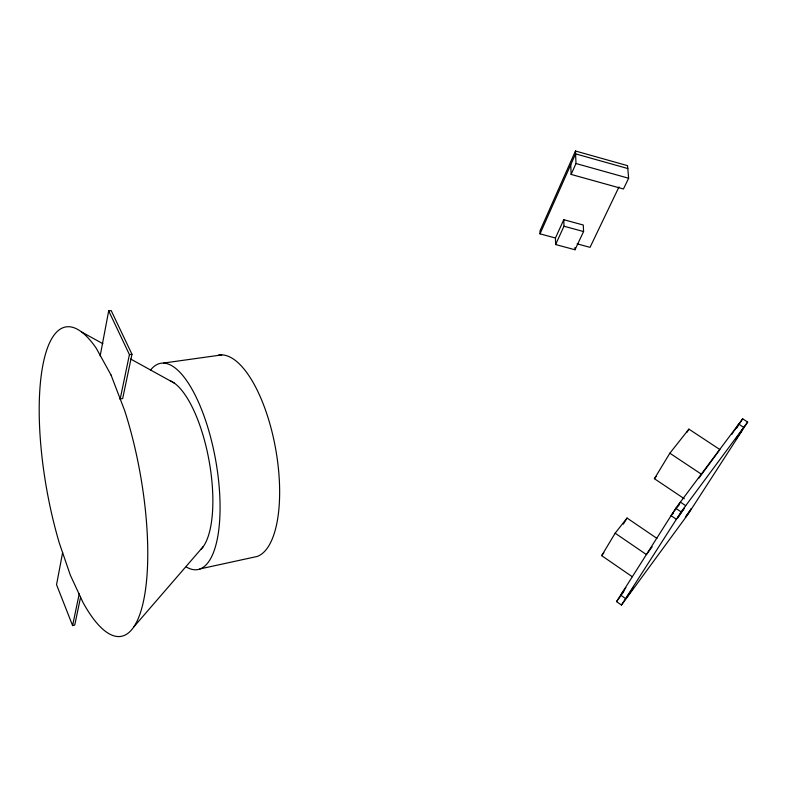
<?xml version="1.0" encoding="UTF-8"?>
<svg xmlns="http://www.w3.org/2000/svg" width="787" height="787" viewBox="0 0 787 787"><rect width="100%" height="100%" fill="white"/><g stroke="black" fill="none" stroke-linecap="round" stroke-linejoin="round"><path stroke-width="1.18" d="M62.635 552.504L56.546 584.702L72.601 625.586L74.726 625.104L80.589 597.176M100.175 355.852L108.685 310.885L111.183 310.59L131.97 354.268L122.664 398.556L120.195 398.93M72.601 625.586L79.212 593.831M120.126 399.265L129.432 354.603L108.685 310.885M570.752 164.739L571.126 174.419L623.452 188.978L628.636 178.246L627.564 165.663L575.464 151.006L539.98 230.935L540.02 233.847L555.445 238.008L555.612 244.541L575.002 249.754L583.58 231.545L583.275 225.023L563.777 219.711L555.445 238.008M540.02 233.847L575.582 153.868L627.81 168.546M571.126 174.419L575.995 163.519L575.464 151.006M555.612 244.541L563.984 226.223L563.777 219.711M618.985 186.942L590.043 247.344L577.097 243.852M672.482 514L672.501 514.295M736.839 427.449L737.262 426.643L734.015 431.05M632.305 576.753L601.671 555.642L615.159 533.202L627.042 518.043L656.919 538.377M623.353 524.152L627.042 518.043M678.424 505.756L679.122 504.447L674.361 511.048M684.326 498.771L654.41 478.703L669.855 453.214L688.91 429.131L719.849 449.534L698.836 478.25M687.051 432.171L688.91 429.131M622.32 592.985L625.901 587.604M616.526 601.612L675.758 508.284L742.662 418.802L747.65 422.058L688.172 514.049L621.474 605.046L616.526 601.612L620.481 596.271M672.934 513.252L673.574 512.248M621.789 594.352L623.796 591.332M678.109 505.677L680.381 502.106L685.713 505.697M621.474 605.046L681.119 511.894L747.65 422.058M736.455 427.607L738.698 424.104L743.715 427.38M736.681 428.128L737.999 426.062M739.17 424.252L742.662 418.802M731.743 434.493L733.179 432.289M622.792 592.217L620.638 595.139L625.616 598.582M652.157 546.808L646.393 554.56L615.159 533.202M673.249 512.76L671.065 515.682L676.397 519.272M672.954 513.724L673.593 512.868M622.527 593.044L623.088 592.306M601.671 555.642L603.895 552.789M654.41 478.703L656.614 475.909M133.751 626.983L203.341 546.473M199.839 568.942L257.083 556.488A102.585 39.684 79.9 0 0 275.057 445.698A102.585 39.684 79.9 0 0 218.314 355.183M163.696 363.033L221.786 354.907M129.432 354.603L131.97 354.268M563.984 226.223L583.58 231.545M575.995 163.519L628.636 178.246M81.504 331.917L102.881 343.712M130.681 359.039L174.507 383.22M669.855 453.214L701.414 474.207M675.758 508.284L681.119 511.894M574.913 247.571L575.002 249.754M170.031 380.672A88.075 31.067 79.8 0 1 208.968 460.149A88.075 31.067 79.8 0 1 200.862 549.444M150.484 370.165A104.789 36.979 79.8 0 1 215.451 459.008A104.789 36.979 79.8 0 1 186.312 566.974M677.558 518.013L684.424 508.008L677.558 518.013M626.993 596.91L633.456 587.584L626.993 596.91M735.904 439.126L742.249 429.909L735.904 439.126M685.418 517.246L691.399 508.609L685.418 517.246M111.046 375.035L96.24 348.208A157.174 47.397 79.8 0 0 42.813 365.443A157.174 47.397 79.8 0 0 59.31 543.04L70.387 575.287L82.979 602.419A157.174 47.397 79.8 0 0 143.382 601.652A157.174 47.397 79.8 0 0 124.69 410.676L111.046 375.035"/></g></svg>
